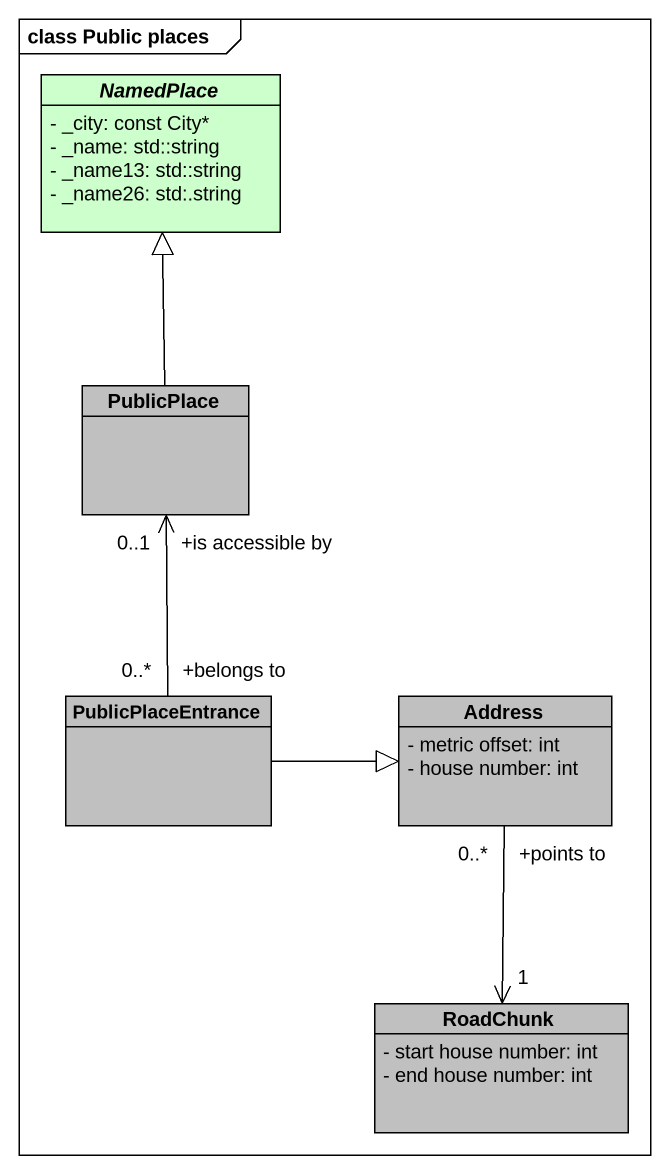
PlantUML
@startuml
mainframe class Public places
hide circle
hide empty members
skinparam classAttributeIconSize 0
abstract class NamedPlace #CCFFCC {
  - _city: const City*
  - _name: std::string
  - _name13: std::string
  - _name26: std:.string
}
class PublicPlace #C0C0C0
class PublicPlaceEntrance #C0C0C0
class Address #C0C0C0 {
  - metric offset: int
  - house number: int
}
class RoadChunk #C0C0C0 {
  - start house number: int
  - end house number: int
}
PublicPlace -up-|> NamedPlace
PublicPlaceEntrance "+belongs to\n0..*" -up-> "+is accessible by\n0..1" PublicPlace
PublicPlaceEntrance -right-|> Address
Address "+points to\n0..*" --> "1" RoadChunk
@enduml
